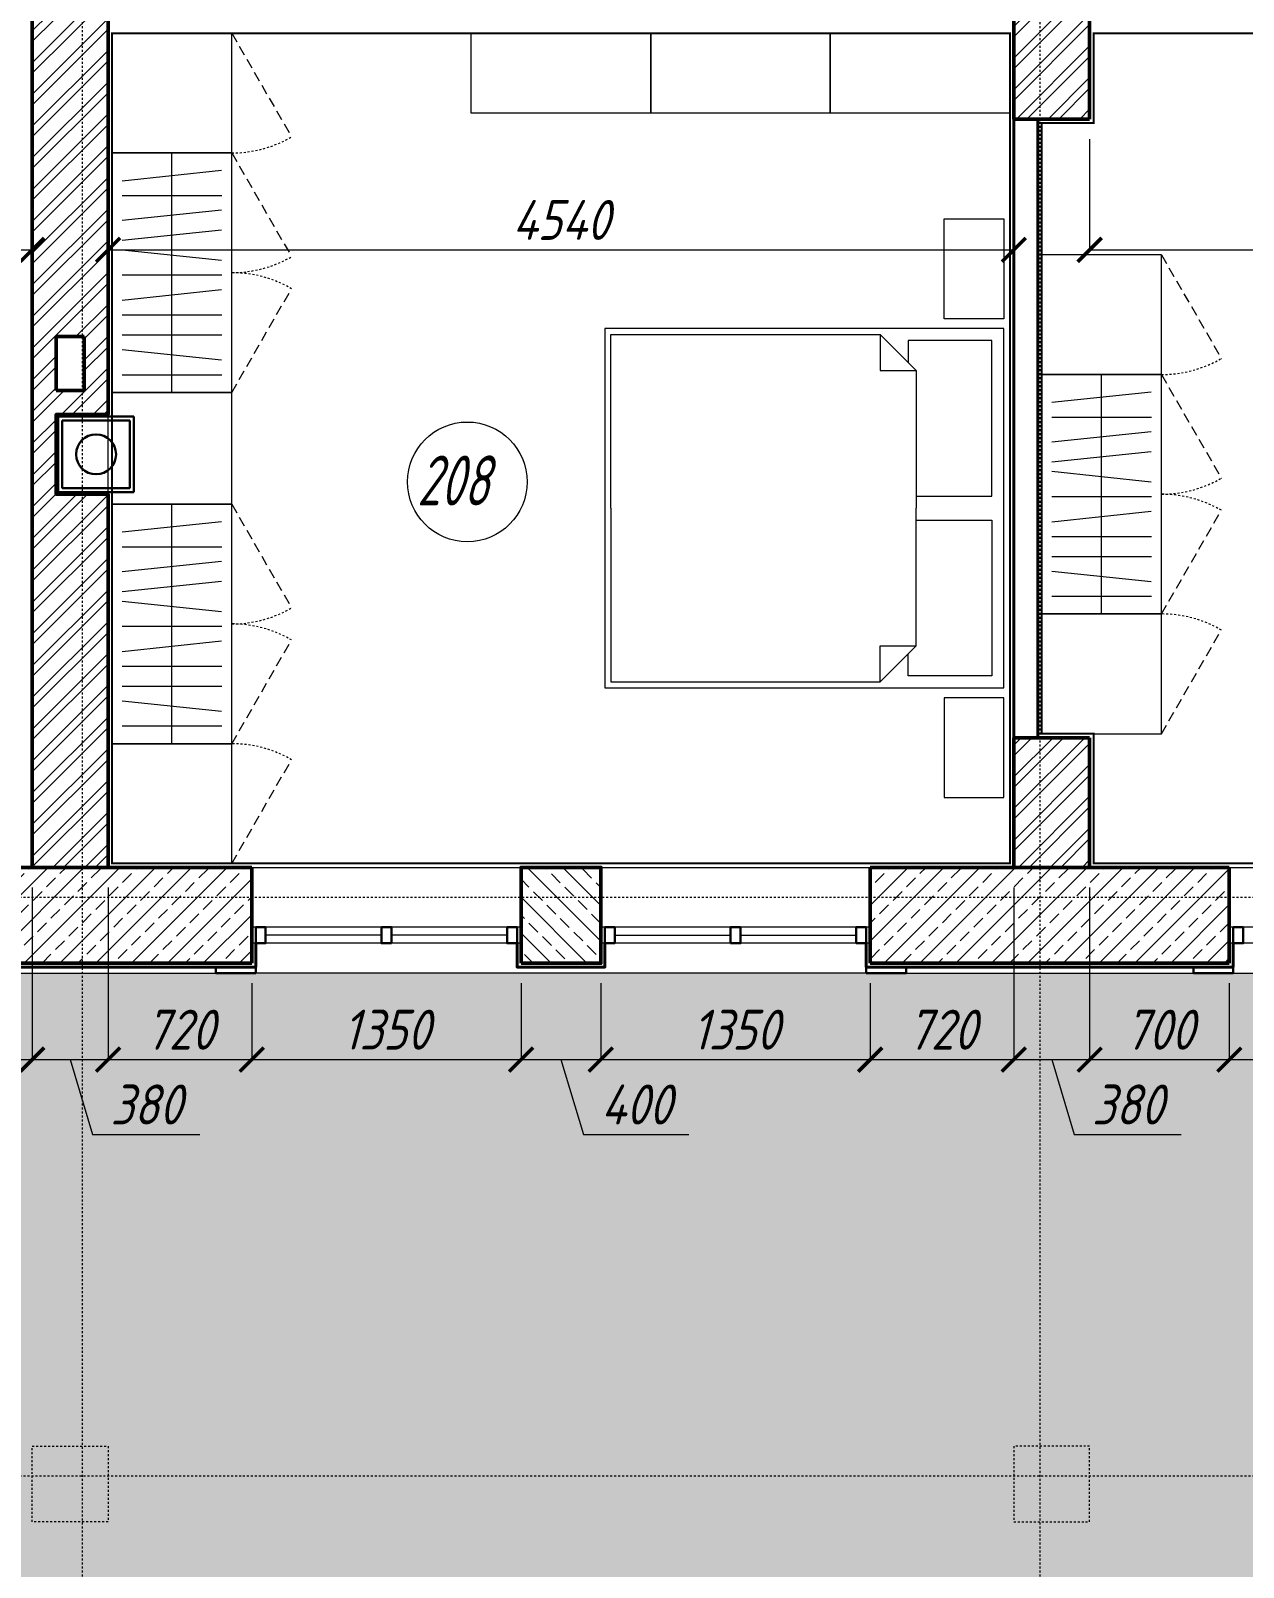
# Model space of a CAD drawing. Header units: millimetres. Extents: x 54 to 1314, y 20 to 614.
# Drawn here: x 618.1 to 678.9, y 416.6 to 493.6 of the extents above; entities that cross this region are included whole.
import ezdxf

# ---------------------------------------------------------------- set-up
doc = ezdxf.new("R2010")
doc.units = ezdxf.units.MM
for name, pattern in [('ACAD_ISO02W100', [15, 12, -3]), ('CENTER2', [1.125, 0.75, -0.125, 0.125, -0.125]), ('невидимая', [9.525, 6.35, -3.175]), ('невидимая2', [0.1875, 0.125, -0.0625])]:
    doc.linetypes.add(name, pattern=pattern)
for name, color, linetype, lineweight in [('A_ОКНА', 4, 'Continuous', 13), ('A_ПЕРЕГОР', 213, 'Continuous', 40), ('A_РАЗМ.ОСНОВНЫЕ', 4, 'Continuous', 13), ('A_ТЕХНОЛОГ', 36, 'Continuous', 9), ('TX', 2, 'Continuous', 9), ('А_МАРК.ПОМЕЩЕНИЙ', 173, 'Continuous', 20), ('А_МЕБЕЛЬ', 36, 'Continuous', 9), ('А_НЕВИДИМЫЕ', 8, 'ACAD_ISO02W100', 9), ('А_ОК.ПЕРЕПЛЕТ', 4, 'Continuous', 30), ('А_ПЕРВЫЙ ПЛАН', 102, 'Continuous', 15), ('А_СТЕНЫ ГАЗОБЕТОН', 5, 'Continuous', 50), ('А_СТЕНЫ КИРПИЧ', 5, 'Continuous', 50), ('А_ШТУКАТУРКА ФАСАД', 7, 'Continuous', 15), ('ОСИ', 40, 'CENTER2', 18), ('ШТРИХОВКА', 93, 'Continuous', 9)]:
    doc.layers.add(name, color=color, linetype=linetype, lineweight=lineweight)
doc.styles.add('ROMANS', font='romans.shx', dxfattribs={"width": 0.8, "oblique": 15})
doc.styles.add('SPDS', font='romans.shx', dxfattribs={"width": 0.85, "oblique": 15})
doc.dimstyles.new('100', dxfattribs={"dimtxt": 2, "dimasz": 1.2, "dimexe": 0, "dimexo": 1, "dimgap": 0.5, "dimtad": 1, "dimdec": 0, "dimlfac": 100, "dimdsep": 46, "dimtxsty": 'ROMANS', "dimblk1": 'ARCHTICK', "dimblk2": 'ARCHTICK', "dimsah": 1, "dimcen": 2, "dimclrd": 256, "dimclre": 256, "dimclrt": 256, "dimadec": 0, "dimazin": 2, "dimtfac": 1, "dimtdec": 0, "dimtmove": 1, "dimatfit": 3, "dimfxl": 1, "dimtvp": 1.5, "dimtolj": 1, "dimtzin": 0, "dimlwd": -1, "dimlwe": -1, "dimarcsym": 0})
pattern_1 = [(45, (289238.3103, -36474.056), (-0.898025612, 0.898025612), []), (45, (289239.2083, -36474.056), (-0.898025612, 0.898025612), [0.635, -0.3175])]

# ---------------------------------------------------------------- blocks, each defined once
blk = doc.blocks.new('_ARCHTICK')
at = {"color": 0, "linetype": 'ByBlock', "const_width": 0.15}
blk.add_lwpolyline([(-0.5, -0.5), (0.5, 0.5)], dxfattribs=at)
blk = doc.blocks.new('*D348')
at = {"layer": 'A_РАЗМ.ОСНОВНЫЕ', "transparency": 16777216}
for p, q in [((579.025, 492.721), (579.025, 482.664)), ((579.025, 482.664), (618.225, 482.664)), ((618.225, 452.717), (618.225, 482.664))]:
    blk.add_line(p, q, dxfattribs=at)
at = {"layer": 'Defpoints', "color": 0, "transparency": 16777216}
for p in [(579.025, 493.721), (618.225, 482.664), (618.225, 451.717)]:
    blk.add_point(p, dxfattribs=at)
at = {"layer": 'A_РАЗМ.ОСНОВНЫЕ', "transparency": 16777216, "xscale": 1.2, "yscale": 1.2, "zscale": 1.2, "rotation": 180}
blk.add_blockref('_ARCHTICK', (579.025, 482.664), dxfattribs=at)
at = {"layer": 'A_РАЗМ.ОСНОВНЫЕ', "transparency": 16777216, "xscale": 1.2, "yscale": 1.2, "zscale": 1.2}
blk.add_blockref('_ARCHTICK', (618.225, 482.664), dxfattribs=at)
at = {"layer": 'A_РАЗМ.ОСНОВНЫЕ', "transparency": 16777216, "insert": (601.699, 484.164), "char_height": 2, "attachment_point": 5, "style": 'ROMANS'}
blk.add_mtext('\\A1;3920', dxfattribs=at)
blk = doc.blocks.new('*D349')
at = {"layer": 'A_РАЗМ.ОСНОВНЫЕ', "transparency": 16777216}
for p, q in [((667.425, 488.217), (667.425, 482.664)), ((622.025, 452.717), (622.025, 482.664)), ((622.025, 482.664), (667.425, 482.664))]:
    blk.add_line(p, q, dxfattribs=at)
at = {"layer": 'Defpoints', "color": 0, "transparency": 16777216}
for p in [(667.425, 489.217), (667.425, 482.664), (622.025, 451.717)]:
    blk.add_point(p, dxfattribs=at)
at = {"layer": 'A_РАЗМ.ОСНОВНЫЕ', "transparency": 16777216, "xscale": 1.2, "yscale": 1.2, "zscale": 1.2, "rotation": 180}
blk.add_blockref('_ARCHTICK', (622.025, 482.664), dxfattribs=at)
at = {"layer": 'A_РАЗМ.ОСНОВНЫЕ', "transparency": 16777216, "xscale": 1.2, "yscale": 1.2, "zscale": 1.2}
blk.add_blockref('_ARCHTICK', (667.425, 482.664), dxfattribs=at)
at = {"layer": 'A_РАЗМ.ОСНОВНЫЕ', "transparency": 16777216, "insert": (644.725, 484.164), "char_height": 2, "attachment_point": 5, "style": 'ROMANS'}
blk.add_mtext('\\A1;4540', dxfattribs=at)
blk = doc.blocks.new('*D350')
at = {"layer": 'A_РАЗМ.ОСНОВНЫЕ', "transparency": 16777216}
for p, q in [((671.225, 488.217), (671.225, 482.664)), ((710.425, 487.085), (710.425, 482.664)), ((671.225, 482.664), (710.425, 482.664))]:
    blk.add_line(p, q, dxfattribs=at)
at = {"layer": 'Defpoints', "color": 0, "transparency": 16777216}
for p in [(671.225, 489.217), (710.425, 488.085), (710.425, 482.664)]:
    blk.add_point(p, dxfattribs=at)
at = {"layer": 'A_РАЗМ.ОСНОВНЫЕ', "transparency": 16777216, "xscale": 1.2, "yscale": 1.2, "zscale": 1.2, "rotation": 180}
blk.add_blockref('_ARCHTICK', (671.225, 482.664), dxfattribs=at)
at = {"layer": 'A_РАЗМ.ОСНОВНЫЕ', "transparency": 16777216, "xscale": 1.2, "yscale": 1.2, "zscale": 1.2}
blk.add_blockref('_ARCHTICK', (710.425, 482.664), dxfattribs=at)
at = {"layer": 'A_РАЗМ.ОСНОВНЫЕ', "transparency": 16777216, "insert": (690.825, 484.164), "char_height": 2, "attachment_point": 5, "style": 'ROMANS'}
blk.add_mtext('\\A1;3920', dxfattribs=at)
blk = doc.blocks.new('KR 2')
at = {"color": 0}
for p, q in [((1016.582, 1034.353), (1016.582, 1014.353)), ((1034.582, 1034.353), (1016.582, 1034.353)), ((1034.582, 1014.353), (1034.582, 1034.353)), ((1017.182, 1033.753), (1017.182, 1029.553)), ((1024.982, 1033.753), (1017.182, 1033.753)), ((1024.982, 1029.953), (1024.982, 1033.753)), ((1026.182, 1029.953), (1026.182, 1033.753)), ((1026.182, 1033.753), (1033.982, 1033.753)), ((1033.982, 1033.753), (1033.982, 1029.553)), ((1018.682, 1029.953), (1016.882, 1028.153)), ((1017.182, 1029.553), (1018.282, 1029.553)), ((1018.682, 1029.953), (1025.582, 1029.953)), ((1018.682, 1028.153), (1018.682, 1029.953)), ((1032.482, 1029.953), (1025.582, 1029.953)), ((1032.482, 1029.953), (1034.282, 1028.153)), ((1032.482, 1028.153), (1032.482, 1029.953)), ((1033.982, 1029.553), (1032.882, 1029.553)), ((1016.882, 1028.153), (1018.682, 1028.153)), ((1016.882, 1014.653), (1016.882, 1028.153)), ((1034.282, 1028.153), (1032.482, 1028.153)), ((1034.282, 1014.653), (1034.282, 1028.153)), ((1016.582, 1014.353), (1034.582, 1014.353)), ((1025.582, 1014.653), (1016.882, 1014.653)), ((1025.582, 1014.653), (1034.282, 1014.653))]:
    blk.add_line(p, q, dxfattribs=at)
blk = doc.blocks.new('TYMB 1')
at = {"color": 0}
for p, q in [((1025.423, 1006.396), (1025.423, 1003.396)), ((1030.423, 1006.396), (1025.423, 1006.396)), ((1030.423, 1003.396), (1030.423, 1006.396)), ((1025.423, 1003.396), (1030.423, 1003.396))]:
    blk.add_line(p, q, dxfattribs=at)
blk = doc.blocks.new('*D430')
at = {"layer": 'A_РАЗМ.ОСНОВНЫЕ', "transparency": 16777216}
for p, q in [((618.225, 450.717), (618.225, 442.084)), ((611.225, 445.917), (611.225, 442.084)), ((611.225, 442.084), (618.225, 442.084))]:
    blk.add_line(p, q, dxfattribs=at)
at = {"layer": 'Defpoints', "color": 0, "transparency": 16777216}
for p in [(618.225, 451.717), (611.225, 446.917), (618.225, 442.084)]:
    blk.add_point(p, dxfattribs=at)
at = {"layer": 'A_РАЗМ.ОСНОВНЫЕ', "transparency": 16777216, "xscale": 1.2, "yscale": 1.2, "zscale": 1.2, "rotation": 180}
blk.add_blockref('_ARCHTICK', (611.225, 442.084), dxfattribs=at)
at = {"layer": 'A_РАЗМ.ОСНОВНЫЕ', "transparency": 16777216, "xscale": 1.2, "yscale": 1.2, "zscale": 1.2}
blk.add_blockref('_ARCHTICK', (618.225, 442.084), dxfattribs=at)
at = {"layer": 'A_РАЗМ.ОСНОВНЫЕ', "transparency": 16777216, "insert": (614.725, 443.584), "char_height": 2, "attachment_point": 5, "style": 'ROMANS'}
blk.add_mtext('\\A1;700', dxfattribs=at)
blk = doc.blocks.new('*D431')
at = {"layer": 'A_РАЗМ.ОСНОВНЫЕ', "transparency": 16777216}
for p, q in [((618.225, 450.717), (618.225, 442.084)), ((622.025, 450.717), (622.025, 442.084)), ((618.225, 442.084), (622.025, 442.084)), ((620.125, 442.084), (621.25, 438.334)), ((621.25, 438.334), (626.619, 438.334))]:
    blk.add_line(p, q, dxfattribs=at)
at = {"layer": 'Defpoints', "color": 0, "transparency": 16777216}
for p in [(618.225, 451.717), (622.025, 451.717), (622.025, 442.084)]:
    blk.add_point(p, dxfattribs=at)
at = {"layer": 'A_РАЗМ.ОСНОВНЫЕ', "transparency": 16777216, "xscale": 1.2, "yscale": 1.2, "zscale": 1.2, "rotation": 180}
blk.add_blockref('_ARCHTICK', (618.225, 442.084), dxfattribs=at)
at = {"layer": 'A_РАЗМ.ОСНОВНЫЕ', "transparency": 16777216, "xscale": 1.2, "yscale": 1.2, "zscale": 1.2}
blk.add_blockref('_ARCHTICK', (622.025, 442.084), dxfattribs=at)
at = {"layer": 'A_РАЗМ.ОСНОВНЫЕ', "transparency": 16777216, "insert": (623.934, 439.834), "char_height": 2, "attachment_point": 5, "style": 'ROMANS'}
blk.add_mtext('\\A1;380', dxfattribs=at)
blk = doc.blocks.new('*D432')
at = {"layer": 'A_РАЗМ.ОСНОВНЫЕ', "transparency": 16777216}
for p, q in [((622.025, 450.717), (622.025, 442.084)), ((629.225, 445.917), (629.225, 442.084)), ((622.025, 442.084), (629.225, 442.084))]:
    blk.add_line(p, q, dxfattribs=at)
at = {"layer": 'Defpoints', "color": 0, "transparency": 16777216}
for p in [(622.025, 451.717), (629.225, 446.917), (629.225, 442.084)]:
    blk.add_point(p, dxfattribs=at)
at = {"layer": 'A_РАЗМ.ОСНОВНЫЕ', "transparency": 16777216, "xscale": 1.2, "yscale": 1.2, "zscale": 1.2, "rotation": 180}
blk.add_blockref('_ARCHTICK', (622.025, 442.084), dxfattribs=at)
at = {"layer": 'A_РАЗМ.ОСНОВНЫЕ', "transparency": 16777216, "xscale": 1.2, "yscale": 1.2, "zscale": 1.2}
blk.add_blockref('_ARCHTICK', (629.225, 442.084), dxfattribs=at)
at = {"layer": 'A_РАЗМ.ОСНОВНЫЕ', "transparency": 16777216, "insert": (625.625, 443.584), "char_height": 2, "attachment_point": 5, "style": 'ROMANS'}
blk.add_mtext('\\A1;720', dxfattribs=at)
blk = doc.blocks.new('*D433')
at = {"layer": 'A_РАЗМ.ОСНОВНЫЕ', "transparency": 16777216}
for p, q in [((629.225, 445.917), (629.225, 442.084)), ((642.725, 445.917), (642.725, 442.084)), ((629.225, 442.084), (642.725, 442.084))]:
    blk.add_line(p, q, dxfattribs=at)
at = {"layer": 'Defpoints', "color": 0, "transparency": 16777216}
for p in [(629.225, 446.917), (642.725, 446.917), (642.725, 442.084)]:
    blk.add_point(p, dxfattribs=at)
at = {"layer": 'A_РАЗМ.ОСНОВНЫЕ', "transparency": 16777216, "xscale": 1.2, "yscale": 1.2, "zscale": 1.2, "rotation": 180}
blk.add_blockref('_ARCHTICK', (629.225, 442.084), dxfattribs=at)
at = {"layer": 'A_РАЗМ.ОСНОВНЫЕ', "transparency": 16777216, "xscale": 1.2, "yscale": 1.2, "zscale": 1.2}
blk.add_blockref('_ARCHTICK', (642.725, 442.084), dxfattribs=at)
at = {"layer": 'A_РАЗМ.ОСНОВНЫЕ', "transparency": 16777216, "insert": (635.975, 443.584), "char_height": 2, "attachment_point": 5, "style": 'ROMANS'}
blk.add_mtext('\\A1;1350', dxfattribs=at)
blk = doc.blocks.new('*D434')
at = {"layer": 'A_РАЗМ.ОСНОВНЫЕ', "transparency": 16777216}
for p, q in [((642.725, 445.917), (642.725, 442.084)), ((646.725, 445.917), (646.725, 442.084)), ((642.725, 442.084), (646.725, 442.084)), ((644.725, 442.084), (645.85, 438.334)), ((645.85, 438.334), (651.143, 438.334))]:
    blk.add_line(p, q, dxfattribs=at)
at = {"layer": 'Defpoints', "color": 0, "transparency": 16777216}
for p in [(642.725, 446.917), (646.725, 446.917), (646.725, 442.084)]:
    blk.add_point(p, dxfattribs=at)
at = {"layer": 'A_РАЗМ.ОСНОВНЫЕ', "transparency": 16777216, "xscale": 1.2, "yscale": 1.2, "zscale": 1.2, "rotation": 180}
blk.add_blockref('_ARCHTICK', (642.725, 442.084), dxfattribs=at)
at = {"layer": 'A_РАЗМ.ОСНОВНЫЕ', "transparency": 16777216, "xscale": 1.2, "yscale": 1.2, "zscale": 1.2}
blk.add_blockref('_ARCHTICK', (646.725, 442.084), dxfattribs=at)
at = {"layer": 'A_РАЗМ.ОСНОВНЫЕ', "transparency": 16777216, "insert": (648.496, 439.834), "char_height": 2, "attachment_point": 5, "style": 'ROMANS'}
blk.add_mtext('\\A1;400', dxfattribs=at)
blk = doc.blocks.new('*D435')
at = {"layer": 'A_РАЗМ.ОСНОВНЫЕ', "transparency": 16777216}
for p, q in [((646.725, 445.917), (646.725, 442.084)), ((660.225, 445.917), (660.225, 442.084)), ((646.725, 442.084), (660.225, 442.084))]:
    blk.add_line(p, q, dxfattribs=at)
at = {"layer": 'Defpoints', "color": 0, "transparency": 16777216}
for p in [(646.725, 446.917), (660.225, 446.917), (660.225, 442.084)]:
    blk.add_point(p, dxfattribs=at)
at = {"layer": 'A_РАЗМ.ОСНОВНЫЕ', "transparency": 16777216, "xscale": 1.2, "yscale": 1.2, "zscale": 1.2, "rotation": 180}
blk.add_blockref('_ARCHTICK', (646.725, 442.084), dxfattribs=at)
at = {"layer": 'A_РАЗМ.ОСНОВНЫЕ', "transparency": 16777216, "xscale": 1.2, "yscale": 1.2, "zscale": 1.2}
blk.add_blockref('_ARCHTICK', (660.225, 442.084), dxfattribs=at)
at = {"layer": 'A_РАЗМ.ОСНОВНЫЕ', "transparency": 16777216, "insert": (653.475, 443.584), "char_height": 2, "attachment_point": 5, "style": 'ROMANS'}
blk.add_mtext('\\A1;1350', dxfattribs=at)
blk = doc.blocks.new('*D436')
at = {"layer": 'A_РАЗМ.ОСНОВНЫЕ', "transparency": 16777216}
for p, q in [((667.425, 450.717), (667.425, 442.084)), ((660.225, 445.917), (660.225, 442.084)), ((660.225, 442.084), (667.425, 442.084))]:
    blk.add_line(p, q, dxfattribs=at)
at = {"layer": 'Defpoints', "color": 0, "transparency": 16777216}
for p in [(667.425, 451.717), (660.225, 446.917), (667.425, 442.084)]:
    blk.add_point(p, dxfattribs=at)
at = {"layer": 'A_РАЗМ.ОСНОВНЫЕ', "transparency": 16777216, "xscale": 1.2, "yscale": 1.2, "zscale": 1.2, "rotation": 180}
blk.add_blockref('_ARCHTICK', (660.225, 442.084), dxfattribs=at)
at = {"layer": 'A_РАЗМ.ОСНОВНЫЕ', "transparency": 16777216, "xscale": 1.2, "yscale": 1.2, "zscale": 1.2}
blk.add_blockref('_ARCHTICK', (667.425, 442.084), dxfattribs=at)
at = {"layer": 'A_РАЗМ.ОСНОВНЫЕ', "transparency": 16777216, "insert": (663.825, 443.584), "char_height": 2, "attachment_point": 5, "style": 'ROMANS'}
blk.add_mtext('\\A1;720', dxfattribs=at)
blk = doc.blocks.new('*D437')
at = {"layer": 'A_РАЗМ.ОСНОВНЫЕ', "transparency": 16777216}
for p, q in [((667.425, 450.717), (667.425, 442.084)), ((671.225, 450.717), (671.225, 442.084)), ((667.425, 442.084), (671.225, 442.084)), ((669.325, 442.084), (670.45, 438.334)), ((670.45, 438.334), (675.819, 438.334))]:
    blk.add_line(p, q, dxfattribs=at)
at = {"layer": 'Defpoints', "color": 0, "transparency": 16777216}
for p in [(667.425, 451.717), (671.225, 451.717), (671.225, 442.084)]:
    blk.add_point(p, dxfattribs=at)
at = {"layer": 'A_РАЗМ.ОСНОВНЫЕ', "transparency": 16777216, "xscale": 1.2, "yscale": 1.2, "zscale": 1.2, "rotation": 180}
blk.add_blockref('_ARCHTICK', (667.425, 442.084), dxfattribs=at)
at = {"layer": 'A_РАЗМ.ОСНОВНЫЕ', "transparency": 16777216, "xscale": 1.2, "yscale": 1.2, "zscale": 1.2}
blk.add_blockref('_ARCHTICK', (671.225, 442.084), dxfattribs=at)
at = {"layer": 'A_РАЗМ.ОСНОВНЫЕ', "transparency": 16777216, "insert": (673.134, 439.834), "char_height": 2, "attachment_point": 5, "style": 'ROMANS'}
blk.add_mtext('\\A1;380', dxfattribs=at)
blk = doc.blocks.new('*D438')
at = {"layer": 'A_РАЗМ.ОСНОВНЫЕ', "transparency": 16777216}
for p, q in [((671.225, 450.717), (671.225, 442.084)), ((678.225, 445.917), (678.225, 442.084)), ((671.225, 442.084), (678.225, 442.084))]:
    blk.add_line(p, q, dxfattribs=at)
at = {"layer": 'Defpoints', "color": 0, "transparency": 16777216}
for p in [(671.225, 451.717), (678.225, 446.917), (678.225, 442.084)]:
    blk.add_point(p, dxfattribs=at)
at = {"layer": 'A_РАЗМ.ОСНОВНЫЕ', "transparency": 16777216, "xscale": 1.2, "yscale": 1.2, "zscale": 1.2, "rotation": 180}
blk.add_blockref('_ARCHTICK', (671.225, 442.084), dxfattribs=at)
at = {"layer": 'A_РАЗМ.ОСНОВНЫЕ', "transparency": 16777216, "xscale": 1.2, "yscale": 1.2, "zscale": 1.2}
blk.add_blockref('_ARCHTICK', (678.225, 442.084), dxfattribs=at)
at = {"layer": 'A_РАЗМ.ОСНОВНЫЕ', "transparency": 16777216, "insert": (674.725, 443.584), "char_height": 2, "attachment_point": 5, "style": 'ROMANS'}
blk.add_mtext('\\A1;700', dxfattribs=at)
blk = doc.blocks.new('*D439')
at = {"layer": 'A_РАЗМ.ОСНОВНЫЕ', "transparency": 16777216}
for p, q in [((678.225, 445.917), (678.225, 442.084)), ((688.722, 445.917), (688.722, 442.084)), ((678.225, 442.084), (688.722, 442.084))]:
    blk.add_line(p, q, dxfattribs=at)
at = {"layer": 'Defpoints', "color": 0, "transparency": 16777216}
for p in [(678.225, 446.917), (688.722, 446.917), (688.722, 442.084)]:
    blk.add_point(p, dxfattribs=at)
at = {"layer": 'A_РАЗМ.ОСНОВНЫЕ', "transparency": 16777216, "xscale": 1.2, "yscale": 1.2, "zscale": 1.2, "rotation": 180}
blk.add_blockref('_ARCHTICK', (678.225, 442.084), dxfattribs=at)
at = {"layer": 'A_РАЗМ.ОСНОВНЫЕ', "transparency": 16777216, "xscale": 1.2, "yscale": 1.2, "zscale": 1.2}
blk.add_blockref('_ARCHTICK', (688.722, 442.084), dxfattribs=at)
at = {"layer": 'A_РАЗМ.ОСНОВНЫЕ', "transparency": 16777216, "insert": (683.473, 443.584), "char_height": 2, "attachment_point": 5, "style": 'ROMANS'}
blk.add_mtext('\\A1;1050', dxfattribs=at)

msp = doc.modelspace()

# ---------------------------------------------------------------- hatches: boundary and pattern name
at = {"layer": 'А_СТЕНЫ ГАЗОБЕТОН', "lineweight": 9, "ltscale": 100}
h = msp.add_hatch(dxfattribs=at)
h.set_pattern_fill('ANSI33', color=256, scale=0.2, style=0)
h.set_pattern_definition(pattern_1)
h.paths.add_polyline_path([(629.225, 451.717), (611.225, 451.717), (611.225, 446.917), (629.225, 446.917)])
h = msp.add_hatch(dxfattribs=at)
h.set_pattern_fill('ANSI33', color=256, scale=0.2, angle=90, style=0)
h.set_pattern_definition([(135, (37688.6971, 289042.7022), (-0.898025612, -0.898025612), []), (135, (37688.6971, 289043.6003), (-0.898025612, -0.898025612), [0.635, -0.3175])])
h.paths.add_polyline_path([(642.725, 446.917), (642.725, 451.717), (646.725, 451.717), (646.725, 446.917)])
h = msp.add_hatch(dxfattribs=at)
h.set_pattern_fill('ANSI33', color=256, scale=0.2, style=0)
h.set_pattern_definition(pattern_1)
h.paths.add_polyline_path([(660.225, 451.717), (678.225, 451.717), (678.225, 446.917), (660.225, 446.917)])
at = {"layer": 'А_СТЕНЫ КИРПИЧ', "lineweight": 9, "ltscale": 100}
h = msp.add_hatch(dxfattribs=at)
h.set_pattern_fill('ANSI32', color=256, scale=3, style=0)
h.set_pattern_definition([(45, (289189.1103, -36386.856), (-0.795495129, 0.795495129), []), (45, (289189.6406, -36386.856), (-0.795495129, 0.795495129), [])])
h.paths.add_polyline_path([(619.425, 478.317), (620.825, 478.317), (620.825, 475.617), (619.425, 475.617)], flags=16)
h.paths.add_polyline_path([(622.025, 470.417), (619.425, 470.417), (619.425, 474.417), (622.025, 474.417), (622.025, 496.917), (618.225, 496.917), (618.225, 451.717), (622.025, 451.717)])
h = msp.add_hatch(dxfattribs=at)
h.set_pattern_fill('ANSI32', color=256, scale=3, style=0)
h.set_pattern_definition([(45, (289238.3103, -36399.356), (-0.795495129, 0.795495129), []), (45, (289238.8406, -36399.356), (-0.795495129, 0.795495129), [])])
h.paths.add_polyline_path([(667.425, 496.917), (671.225, 496.917), (671.225, 489.217), (667.425, 489.217)])
h = msp.add_hatch(dxfattribs=at)
h.set_pattern_fill('ANSI32', color=256, scale=3, style=0)
h.set_pattern_definition([(45, (289238.3103, -36438.556), (-0.795495129, 0.795495129), []), (45, (289238.8406, -36438.556), (-0.795495129, 0.795495129), [])])
h.paths.add_polyline_path([(667.425, 458.217), (671.225, 458.217), (671.225, 451.717), (667.425, 451.717)])
at = {"layer": 'ШТРИХОВКА'}
h = msp.add_hatch(dxfattribs=at)
h.set_pattern_fill('SHINGLES', color=30, scale=4, angle=720, pattern_type=2)
h.set_pattern_definition([(360, (-2220.4113, 4956.2288), (2e-15, 4), [1.2, -0.8, 1.2, -0.8]), (360, (-2219.4113, 4958.2288), (2e-15, 4), [1.2, -0.8, 1.2, -0.8]), (90, (-2220.8113, 4956.6288), (-4, 2e-15), [1.6, -2.4]), (90, (-2219.8113, 4958.6288), (-4, 2e-15), [1.6, -2.4]), (90, (-2218.8113, 4956.6288), (-4, 2e-15), [1.6, -2.4]), (90, (-2217.8113, 4958.6288), (-4, 2e-15), [1.6, -2.4]), (225, (-2220.8113, 4956.6288), (-3e-15, -4), [0.5656854, -5.0911688]), (225, (-2218.8113, 4956.6288), (-3e-15, -4), [0.5656854, -5.0911688]), (225, (-2219.8113, 4958.6288), (-3e-15, -4), [0.5656854, -5.0911688]), (225, (-2217.8113, 4958.6288), (-3e-15, -4), [0.5656854, -5.0911688]), (135, (-2220.4113, 4956.2288), (-4, 2e-15), [0.5656854, -5.0911688]), (135, (-2219.4113, 4958.2288), (-4, 2e-15), [0.5656854, -5.0911688]), (135, (-2218.4113, 4956.2288), (-4, 2e-15), [0.5656854, -5.0911688]), (135, (-2217.4113, 4958.2288), (-4, 2e-15), [0.5656854, -5.0911688])])
h.paths.add_polyline_path([(711.425, 442.117), (715.225, 442.117), (715.225, 430.517), (708.825, 430.517), (708.825, 436.917), (711.425, 436.917)], flags=16)
h.paths.add_polyline_path([(629.425, 446.417), (629.425, 446.417), (573.725, 446.417), (573.725, 446.717), (571.325, 446.717), (571.325, 415.617), (718.125, 415.616), (718.125, 446.717), (715.725, 446.717), (715.725, 446.417)])

# ---------------------------------------------------------------- linework, layer by layer
at = {"layer": 'A_ОКНА'}
for p, q in [((642.725, 448.717), (629.225, 448.717)), ((635.725, 448.317), (629.925, 448.317)), ((642.025, 448.317), (636.225, 448.317)), ((660.225, 448.717), (646.725, 448.717)), ((647.425, 448.317), (653.225, 448.317)), ((653.725, 448.317), (659.525, 448.317)), ((688.722, 448.717), (678.225, 448.717)), ((642.725, 447.917), (629.225, 447.917)), ((660.225, 447.917), (646.725, 447.917)), ((688.722, 447.917), (678.225, 447.917))]:
    msp.add_line(p, q, dxfattribs=at)
at = {"layer": 'A_ПЕРЕГОР'}
for p, q in [((667.425, 489.217), (667.425, 458.217)), ((668.625, 489.217), (668.625, 458.217)), ((629.425, 447.917), (629.425, 446.717)), ((660.025, 447.917), (660.025, 446.717)), ((678.425, 447.917), (678.425, 446.717)), ((629.425, 446.717), (611.025, 446.717)), ((678.425, 446.717), (660.025, 446.717))]:
    msp.add_line(p, q, dxfattribs=at)
msp.add_lwpolyline([(646.925, 447.917), (646.925, 446.717), (642.525, 446.717), (642.525, 447.917)], dxfattribs=at)
at = {"layer": 'Defpoints', "ltscale": 100, "const_width": 0.1}
for points in [[(622.225, 451.917), (667.225, 451.917), (667.225, 493.521), (622.225, 493.521)], [(710.225, 493.521), (671.425, 493.521), (671.425, 489.017), (668.825, 489.017), (668.825, 458.417), (671.425, 458.417), (671.425, 451.917), (710.225, 451.917)]]:
    msp.add_lwpolyline(points, close=True, dxfattribs=at)
at = {"layer": 'TX'}
for points in [[(649.225, 489.521), (640.225, 489.521), (640.225, 493.521), (649.225, 493.521)], [(658.225, 489.521), (649.225, 489.521), (649.225, 493.521), (658.225, 493.521)], [(667.225, 489.521), (658.225, 489.521), (658.225, 493.521), (667.225, 493.521)]]:
    msp.add_lwpolyline(points, close=True, dxfattribs=at)
at = {"layer": 'А_МАРК.ПОМЕЩЕНИЙ'}
msp.add_circle((640.033, 471.037), 3, dxfattribs=at)
at = {"layer": 'А_МЕБЕЛЬ', "linetype": 'невидимая2', "ltscale": 4}
for p, q in [((628.225, 493.521), (631.225, 488.325)), ((628.225, 487.521), (631.225, 482.325)), ((674.825, 482.417), (677.825, 477.22)), ((628.225, 475.521), (631.225, 480.717)), ((674.825, 476.417), (677.825, 471.22)), ((628.225, 469.917), (631.225, 464.72)), ((674.825, 464.417), (677.825, 469.613)), ((674.825, 458.417), (677.825, 463.613)), ((628.225, 457.917), (631.225, 463.113)), ((628.225, 451.917), (631.225, 457.113))]:
    msp.add_line(p, q, dxfattribs=at)
at = {"layer": 'А_МЕБЕЛЬ'}
for p, q in [((625.225, 475.521), (625.225, 487.521)), ((622.736, 486.131), (627.713, 486.654)), ((622.725, 485.392), (627.725, 485.392)), ((627.713, 484.654), (622.736, 484.131)), ((627.713, 483.654), (622.736, 483.131)), ((627.713, 482.131), (622.736, 482.654)), ((627.725, 481.392), (622.725, 481.392)), ((627.713, 480.654), (622.736, 480.131)), ((627.725, 479.392), (622.725, 479.392)), ((627.725, 478.392), (622.725, 478.392)), ((627.713, 477.131), (622.736, 477.654)), ((627.725, 476.392), (622.725, 476.392)), ((671.825, 464.417), (671.825, 476.417)), ((669.336, 475.026), (674.313, 475.549)), ((669.325, 474.288), (674.325, 474.288)), ((674.313, 473.549), (669.336, 473.026)), ((674.313, 472.549), (669.336, 472.026)), ((674.313, 471.026), (669.336, 471.549)), ((625.225, 457.917), (625.225, 469.917)), ((674.325, 470.288), (669.325, 470.288)), ((622.736, 468.526), (627.713, 469.049)), ((674.313, 469.549), (669.336, 469.026)), ((674.325, 468.288), (669.325, 468.288)), ((622.725, 467.788), (627.725, 467.788)), ((627.713, 467.049), (622.736, 466.526)), ((674.325, 467.288), (669.325, 467.288)), ((627.713, 466.049), (622.736, 465.526)), ((674.313, 466.026), (669.336, 466.549)), ((674.325, 465.288), (669.325, 465.288)), ((627.713, 464.526), (622.736, 465.049)), ((627.725, 463.788), (622.725, 463.788)), ((627.713, 463.049), (622.736, 462.526)), ((627.725, 461.788), (622.725, 461.788)), ((627.725, 460.788), (622.725, 460.788)), ((627.713, 459.526), (622.736, 460.049)), ((627.725, 458.788), (622.725, 458.788))]:
    msp.add_line(p, q, dxfattribs=at)
for points in [[(628.225, 493.521), (622.225, 493.521), (622.225, 487.521), (628.225, 487.521)], [(628.225, 487.521), (622.225, 487.521), (622.225, 475.521), (628.225, 475.521)], [(674.825, 482.417), (668.825, 482.417), (668.825, 476.417), (674.825, 476.417)], [(674.825, 476.417), (668.825, 476.417), (668.825, 464.417), (674.825, 464.417)], [(628.225, 469.917), (622.225, 469.917), (622.225, 457.917), (628.225, 457.917)], [(674.825, 464.417), (668.825, 464.417), (668.825, 458.417), (674.825, 458.417)], [(628.225, 457.917), (622.225, 457.917), (622.225, 451.917), (628.225, 451.917)]]:
    msp.add_lwpolyline(points, close=True, dxfattribs=at)
msp.add_lwpolyline([(622.225, 470.517), (622.225, 469.917), (628.225, 469.917), (628.225, 475.521), (622.225, 475.521), (622.225, 474.317)], dxfattribs=at)
at = {"layer": 'А_МЕБЕЛЬ', "linetype": 'невидимая', "ltscale": 0.0001}
for centre, start, end in [((628.225, 493.521), 270, 300), ((628.225, 487.521), 270, 300), ((628.225, 475.521), 60, 90), ((674.825, 482.417), 270, 300), ((674.825, 476.417), 270, 300), ((674.825, 464.417), 60, 90), ((628.225, 469.917), 270, 300), ((674.825, 458.417), 60, 90), ((628.225, 457.917), 60, 90), ((628.225, 451.917), 60, 90)]:
    msp.add_arc(centre, 6, start, end, dxfattribs=at)
at = {"layer": 'А_НЕВИДИМЫЕ', "ltscale": 0.0001}
for points in [[(618.225, 422.717), (622.025, 422.717), (622.025, 418.917), (618.225, 418.917)], [(671.225, 422.717), (667.425, 422.717), (667.425, 418.917), (671.225, 418.917)]]:
    msp.add_lwpolyline(points, close=True, dxfattribs=at)
at = {"layer": 'А_ОК.ПЕРЕПЛЕТ'}
for points in [[(629.425, 447.917), (629.425, 448.717), (629.925, 448.717), (629.925, 447.917)], [(636.225, 447.917), (636.225, 448.717), (635.725, 448.717), (635.725, 447.917)], [(642.525, 447.917), (642.525, 448.717), (642.025, 448.717), (642.025, 447.917)], [(646.925, 447.917), (646.925, 448.717), (647.425, 448.717), (647.425, 447.917)], [(653.225, 447.917), (653.225, 448.717), (653.725, 448.717), (653.725, 447.917)], [(660.025, 447.917), (660.025, 448.717), (659.525, 448.717), (659.525, 447.917)], [(678.425, 447.917), (678.425, 448.717), (678.925, 448.717), (678.925, 447.917)]]:
    msp.add_lwpolyline(points, close=True, dxfattribs=at)
at = {"layer": 'А_ПЕРВЫЙ ПЛАН', "ltscale": 100}
for p, q in [((629.225, 451.717), (642.725, 451.717)), ((646.725, 451.717), (660.225, 451.717)), ((678.225, 451.717), (688.722, 451.717)), ((660.025, 446.417), (629.425, 446.417)), ((678.425, 446.417), (703.025, 446.417))]:
    msp.add_line(p, q, dxfattribs=at)
at = {"layer": 'А_СТЕНЫ ГАЗОБЕТОН', "ltscale": 100}
for p, q in [((629.225, 451.717), (611.225, 451.717)), ((629.225, 446.917), (629.225, 451.717)), ((678.225, 451.717), (660.225, 451.717)), ((660.225, 446.917), (660.225, 451.717)), ((678.225, 446.917), (678.225, 451.717)), ((629.225, 446.917), (611.225, 446.917)), ((678.225, 446.917), (660.225, 446.917))]:
    msp.add_line(p, q, dxfattribs=at)
msp.add_lwpolyline([(642.725, 446.917), (642.725, 451.717), (646.725, 451.717), (646.725, 446.917)], close=True, dxfattribs=at)
at = {"layer": 'А_СТЕНЫ КИРПИЧ', "ltscale": 100}
for p, q in [((618.225, 451.717), (618.225, 496.917)), ((667.425, 496.917), (667.425, 489.217)), ((671.225, 489.217), (671.225, 496.917)), ((671.225, 489.217), (667.425, 489.217)), ((667.425, 458.217), (667.425, 451.717)), ((671.225, 458.217), (667.425, 458.217)), ((671.225, 451.717), (671.225, 458.217))]:
    msp.add_line(p, q, dxfattribs=at)
at = {"layer": 'А_СТЕНЫ КИРПИЧ', "color": 4, "ltscale": 100}
for p, q in [((620.825, 478.317), (619.425, 478.317)), ((619.425, 478.317), (619.425, 475.617)), ((620.825, 475.617), (620.825, 478.317)), ((619.425, 475.617), (620.825, 475.617))]:
    msp.add_line(p, q, dxfattribs=at)
at = {"layer": 'А_СТЕНЫ КИРПИЧ', "color": 4, "lineweight": 30, "ltscale": 100}
for p, q in [((623.325, 474.317), (619.525, 474.317)), ((619.525, 474.317), (619.525, 470.517)), ((623.125, 474.117), (619.725, 474.117)), ((619.725, 474.117), (619.725, 470.717)), ((623.125, 470.717), (623.125, 474.117)), ((623.325, 470.517), (623.325, 474.317)), ((619.525, 470.517), (623.325, 470.517)), ((619.725, 470.717), (623.125, 470.717))]:
    msp.add_line(p, q, dxfattribs=at)
at = {"layer": 'А_СТЕНЫ КИРПИЧ', "ltscale": 100}
msp.add_lwpolyline([(618.225, 496.917), (622.025, 496.917), (622.025, 474.417), (619.425, 474.417), (619.425, 470.417), (622.025, 470.417), (622.025, 451.717), (618.225, 451.717)], dxfattribs=at)
at = {"layer": 'А_СТЕНЫ КИРПИЧ', "color": 4, "lineweight": 30, "ltscale": 100}
msp.add_circle((621.425, 472.417), 1, dxfattribs=at)
at = {"layer": 'А_ШТУКАТУРКА ФАСАД', "color": 7}
for p, q in [((613.025, 446.417), (627.425, 446.417)), ((662.025, 446.417), (676.425, 446.417))]:
    msp.add_line(p, q, dxfattribs=at)
at = {"layer": 'А_ШТУКАТУРКА ФАСАД', "color": 7, "lineweight": 30}
for points in [[(627.425, 446.417), (629.425, 446.417), (629.425, 446.717), (627.425, 446.717)], [(662.025, 446.417), (660.025, 446.417), (660.025, 446.717), (662.025, 446.717)], [(676.425, 446.417), (678.425, 446.417), (678.425, 446.717), (676.425, 446.717)]]:
    msp.add_lwpolyline(points, close=True, dxfattribs=at)
at = {"layer": 'ОСИ', "ltscale": 0.01}
for p, q in [((620.725, 595.681), (620.725, 404.005)), ((668.725, 595.681), (668.725, 404.005)), ((550.389, 450.217), (737.415, 450.217)), ((550.389, 421.217), (737.415, 421.217))]:
    msp.add_line(p, q, dxfattribs=at)

# ---------------------------------------------------------------- block references
at = {"layer": 'A_ТЕХНОЛОГ', "xscale": -1, "rotation": 270}
msp.add_blockref('TYMB 1', (-339.471, -546.207), dxfattribs=at)
at = {"layer": 'A_ТЕХНОЛОГ', "rotation": 270}
for name, p in [('KR 2', (-367.428, 1495.298)), ('TYMB 1', (-339.471, 1485.64))]:
    msp.add_blockref(name, p, dxfattribs=at)

# ---------------------------------------------------------------- texts
at = {"layer": 'А_МАРК.ПОМЕЩЕНИЙ', "style": 'SPDS', "oblique": 15, "width": 0.65}
msp.add_text('208', height=2.5, dxfattribs=at).set_placement((637.511, 469.856))

# ---------------------------------------------------------------- dimensions: what is measured, and where the dimension line sits
at = {"layer": 'A_РАЗМ.ОСНОВНЫЕ'}
dim = msp.add_linear_dim(base=(618.225, 482.664), p1=(579.025, 493.721), p2=(618.225, 451.717), dimstyle='100', dxfattribs=at)
dim.commit()
dim.dimension.update_dxf_attribs({"geometry": '*D348', "text_midpoint": (601.699, 482.664), "dimtype": 160})
for base, p1, p2, picture, middle in [((667.425, 482.664), (622.025, 451.717), (667.425, 489.217), '*D349', (644.725, 484.164)), ((710.425, 482.664), (671.225, 489.217), (710.425, 488.085), '*D350', (690.825, 484.164)), ((618.225, 442.084), (611.225, 446.917), (618.225, 451.717), '*D430', (614.725, 443.584)), ((622.025, 442.084), (618.225, 451.717), (622.025, 451.717), '*D431', (621.75, 439.834)), ((629.225, 442.084), (622.025, 451.717), (629.225, 446.917), '*D432', (625.625, 443.584)), ((667.425, 442.084), (660.225, 446.917), (667.425, 451.717), '*D436', (663.825, 443.584)), ((671.225, 442.084), (667.425, 451.717), (671.225, 451.717), '*D437', (670.95, 439.834)), ((678.225, 442.084), (671.225, 451.717), (678.225, 446.917), '*D438', (674.725, 443.584)), ((642.725, 442.084), (629.225, 446.917), (642.725, 446.917), '*D433', (635.975, 443.584)), ((646.725, 442.084), (642.725, 446.917), (646.725, 446.917), '*D434', (646.35, 439.834)), ((660.225, 442.084), (646.725, 446.917), (660.225, 446.917), '*D435', (653.475, 443.584)), ((688.722, 442.084), (678.225, 446.917), (688.722, 446.917), '*D439', (683.473, 443.584))]:
    dim = msp.add_linear_dim(base=base, p1=p1, p2=p2, dimstyle='100', dxfattribs=at)
    dim.commit()
    dim.dimension.update_dxf_attribs({"geometry": picture, "text_midpoint": middle})

doc.saveas('drawing.dxf')
